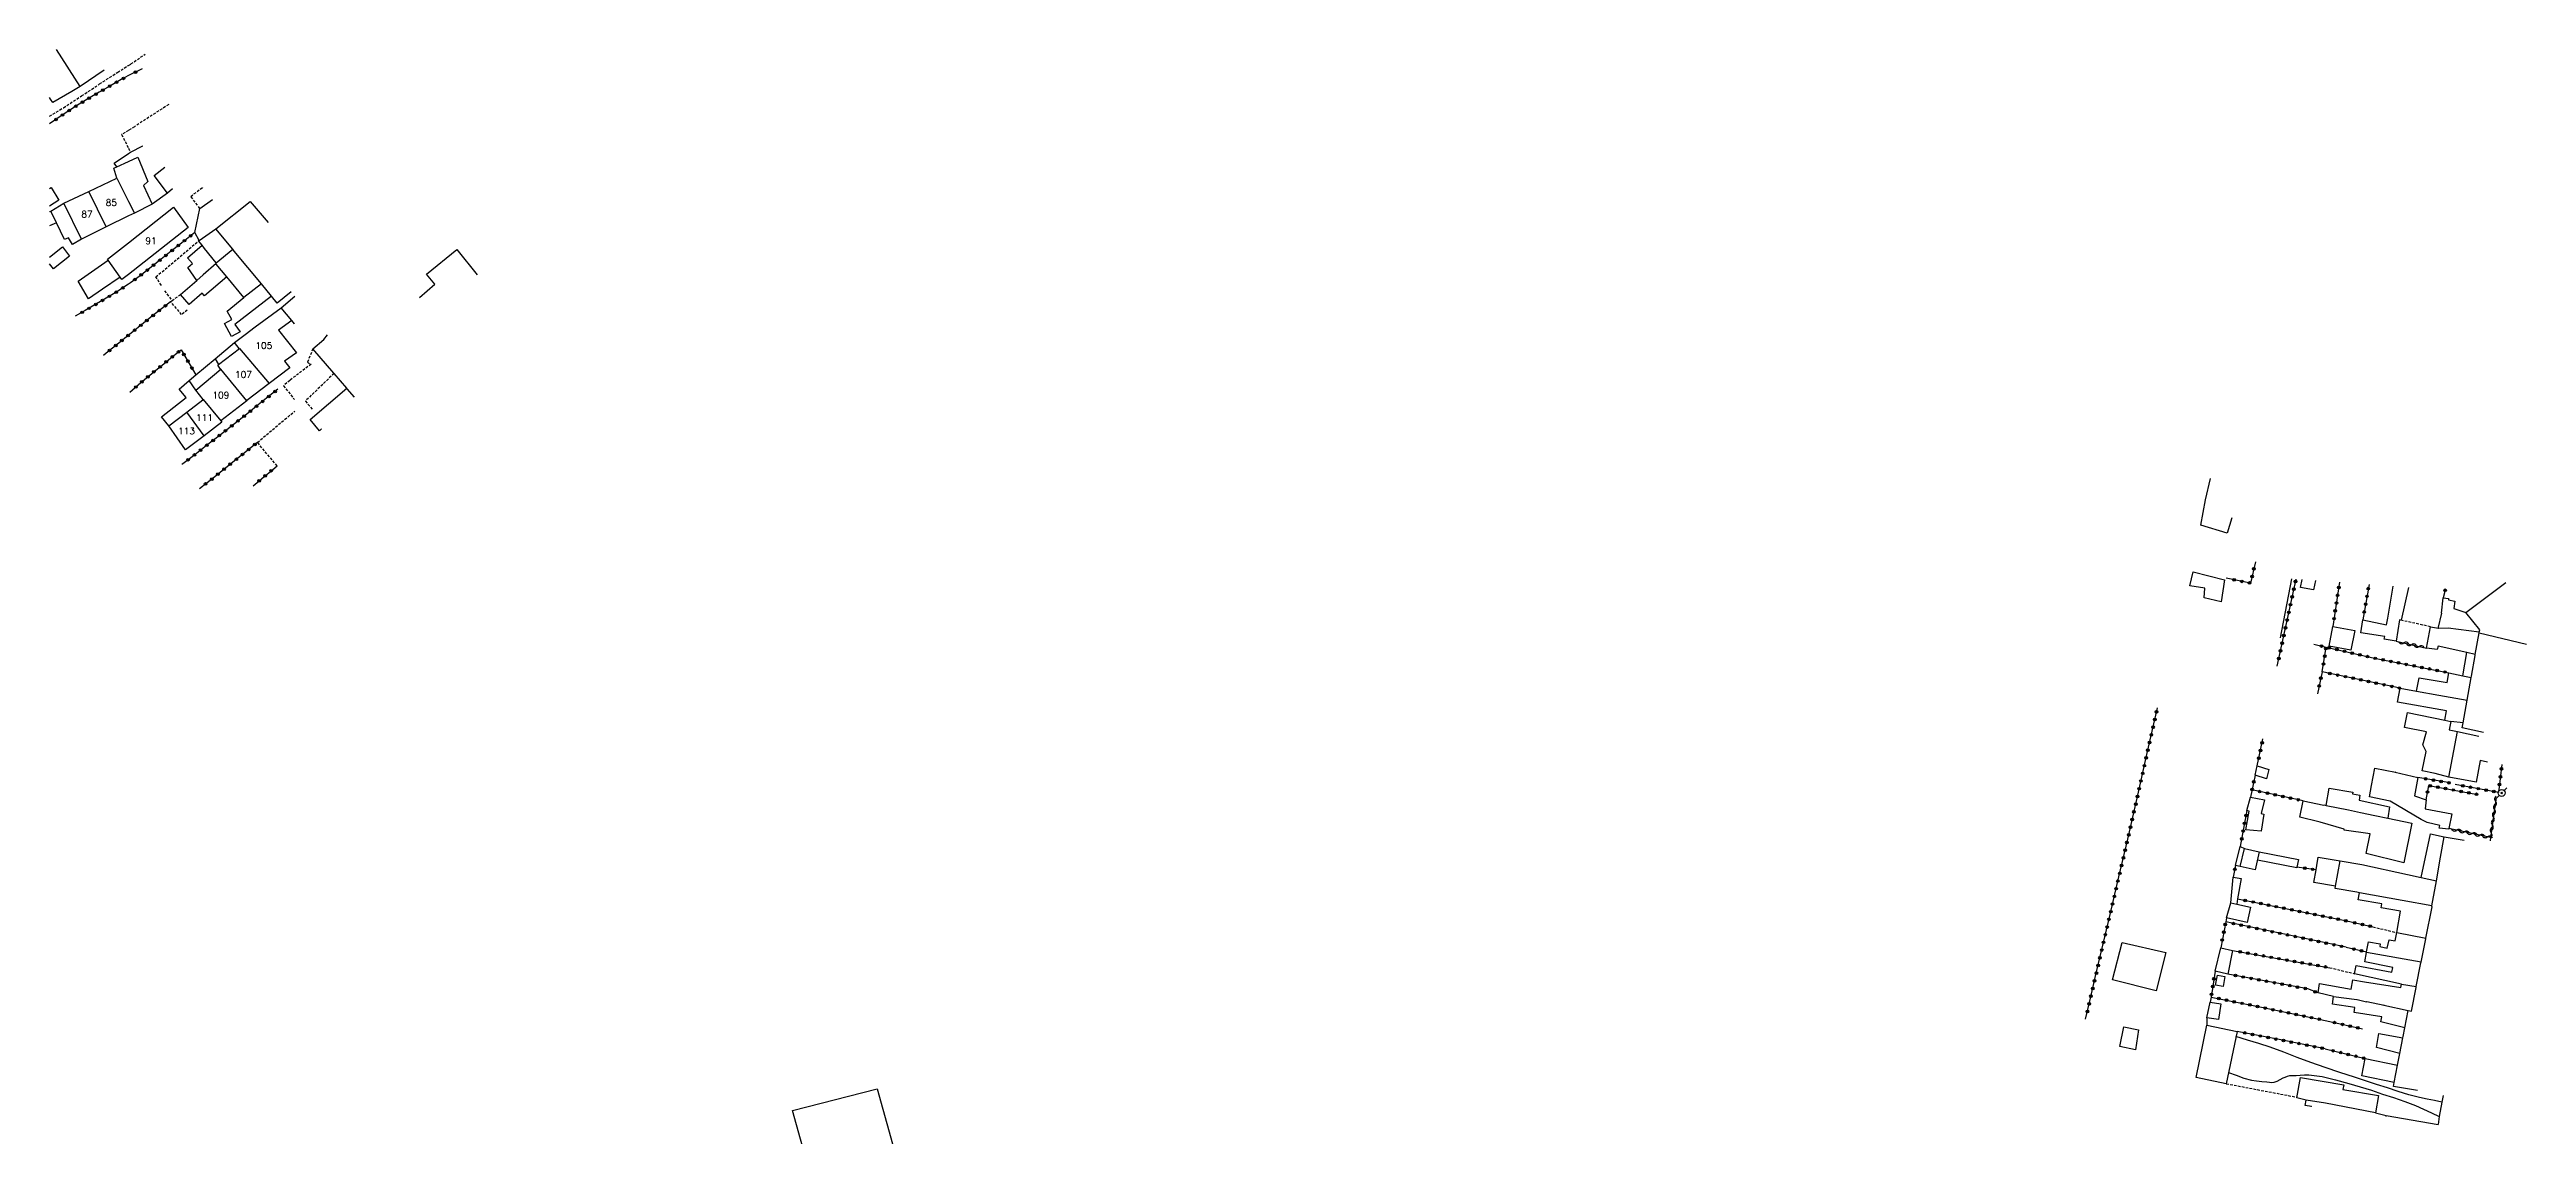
# Model space of a CAD drawing. Header units: millimetres. Extents: x 139000 to 140000, y 129196 to 129988.
# Drawn here: x 139000 to 139470.8, y 129781.1 to 129987.9 of the extents above; entities that cross this region are included whole.
import ezdxf
from ezdxf.enums import TextEntityAlignment as Align

# ---------------------------------------------------------------- set-up
doc = ezdxf.new("R2010")
doc.units = ezdxf.units.MM
doc.linetypes.add('DASHED', pattern=[0.75, 0.5, -0.25])
doc.layers.get('0').update_dxf_attribs({"linetype": 'CONTINUOUS'})
for name, color, linetype in [('W0014', 7, 'CONTINUOUS'), ('W0017', 7, 'CONTINUOUS'), ('W0070', 7, 'DASHED'), ('W0101', 7, 'CONTINUOUS'), ('W0104', 1, 'CONTINUOUS'), ('W0112', 1, 'DASHED'), ('W0303', 7, 'CONTINUOUS'), ('W0310', 3, 'CONTINUOUS'), ('W0323', 7, 'CONTINUOUS'), ('W0333', 7, 'CONTINUOUS'), ('W0473', 7, 'CONTINUOUS'), ('W0991', 7, 'CONTINUOUS'), ('W1102', 7, 'CONTINUOUS')]:
    doc.layers.add(name, color=color, linetype=linetype)
doc.styles.get("Standard").update_dxf_attribs({"font": 'romans.shx', "width": 0.85})

# ---------------------------------------------------------------- blocks, each defined once
blk = doc.blocks.new('t323o')
at = {"color": 0, "linetype": 'Continuous'}
for radius in [0.25, 0.15]:
    blk.add_circle((0, 0), radius, dxfattribs=at)
blk = doc.blocks.new('T473')
for p, q in [((-0.166667, 0.166667), (0.166667, -0.166667)), ((-0.166667, -0.166667), (0.166667, 0.166667)), ((0.500001, 0.500001), (1.000002, 1.000002)), ((-1.000002, -1.000002), (-0.500001, -0.500001))]:
    blk.add_line(p, q)
blk.add_ellipse((0, 0), major_axis=(0.471405, 0.471405), ratio=1, start_param=5.4977871438, end_param=11.780972451)
blk = doc.blocks.new('t310o')
at = {"color": 0, "linetype": 'Continuous'}
for centre, start, end in [((-0.5, 0.38), 216.8699, 323.1304), ((0.5, -0.37), 36.8699, 143.1303)]:
    blk.add_arc(centre, 0.625, start, end, dxfattribs=at)

msp = doc.modelspace()

# ---------------------------------------------------------------- linework, layer by layer
at = {"layer": 'W0014'}
for points in [[(139463.95, 129837.99), (139463.89, 129837.37)], [(139454.95, 129788.92), (139454.72, 129787.69), (139454.2, 129784.92), (139453.98, 129783.44)]]:
    msp.add_lwpolyline(points, dxfattribs=at)
at = {"layer": 'W0017'}
for points in [[(139454.72, 129787.69), (139453.31, 129787.96), (139451.9, 129788.22), (139450.49, 129788.52), (139448.45, 129789.08), (139446.43, 129789.72), (139444.41, 129790.38), (139442.3, 129791.05), (139440.19, 129791.75), (139438.08, 129792.44), (139435.31, 129793.33), (139432.55, 129794.23), (139429.8, 129795.18), (139427.22, 129796.16), (139424.67, 129797.19), (139422.08, 129798.15), (139419.93, 129798.84), (139417.76, 129799.48), (139415.58, 129800.12)], [(139414.18, 129793.29), (139415.62, 129792.77), (139417.06, 129792.25), (139418.53, 129791.85), (139419.5, 129791.69), (139420.48, 129791.59), (139421.46, 129791.51), (139421.92, 129791.47), (139422.38, 129791.43), (139422.83, 129791.46), (139423.41, 129791.66), (139423.97, 129791.97), (139424.54, 129792.26), (139424.95, 129792.44), (139425.37, 129792.61), (139425.8, 129792.73), (139426.19, 129792.76), (139426.59, 129792.76), (139426.99, 129792.76), (139427.8, 129792.8), (139428.6, 129792.84), (139429.41, 129792.84), (139431.96, 129792.54), (139434.49, 129791.91), (139437, 129791.2), (139439.16, 129790.59), (139441.31, 129789.92), (139443.44, 129789.21), (139445.55, 129788.52), (139447.66, 129787.79), (139449.73, 129787), (139451.23, 129786.33), (139452.72, 129785.63), (139454.2, 129784.92)]]:
    msp.add_lwpolyline(points, dxfattribs=at)
at = {"layer": 'W0070'}
for points in [[(139015, 129984.83), (139015.45, 129985.11), (139018.15, 129986.94)], [(139000, 129975.17), (139002.65, 129976.79), (139006.1, 129979.03), (139009.52, 129981.3), (139012.96, 129983.54), (139014.21, 129984.33), (139015, 129984.83)]]:
    msp.add_lwpolyline(points, dxfattribs=at)
at = {"layer": 'W0101'}
for points in [[(139010.41, 129983.94), (139005.81, 129980.84), (139005.81, 129980.84), (139001.31, 129987.85)], [(139012.78, 129963.37), (139012.23, 129965.26), (139012.78, 129965.52), (139015, 129966.57)], [(139015, 129966.57), (139016.76, 129967.4), (139018.68, 129962.74), (139017.84, 129962.01), (139019.52, 129958.46), (139019.48, 129958.42), (139016.12, 129956.76)], [(139007.47, 129960.86), (139012.78, 129963.37)], [(139010.77, 129954.12), (139007.47, 129960.86)], [(139015, 129951.09), (139023.58, 129957.84), (139026.33, 129953.99), (139015, 129945.09)], [(139035.12, 129949.53), (139034.85, 129949.86), (139031.59, 129953.78), (139038.15, 129958.98)], [(139038.15, 129958.98), (139041.54, 129954.96)], [(139015, 129956.21), (139010.77, 129954.12)], [(139016.12, 129956.76), (139015, 129956.21)], [(139015, 129945.09), (139013.76, 129944.11), (139013.43, 129944.58), (139011.15, 129947.78), (139011.02, 129947.96), (139015, 129951.09)], [(139040.29, 129943.31), (139035.12, 129949.53)], [(139045.91, 129941.75), (139043.25, 129939.6), (139042.16, 129940.96), (139040.29, 129943.31), (139040.29, 129943.31)], [(139039.1, 129935.14), (139044.03, 129938.75)], [(139044.03, 129938.75), (139046.61, 129940.93), (139046.61, 129940.93)], [(139036.11, 129931.02), (139036.05, 129931.02), (139035.14, 129932.11), (139037.17, 129933.66), (139039.1, 129935.14)], [(139046.06, 129936.29), (139043.51, 129934.48), (139046.92, 129930.17), (139044.64, 129928.56)], [(139046.58, 129935.67), (139046.58, 129935.67), (139046.58, 129935.67), (139046.06, 129936.29), (139046.06, 129936.29)], [(139032.55, 129927.05), (139032.52, 129927.05), (139031.96, 129927.85), (139032.11, 129927.96), (139036.11, 129931.02)], [(139054.01, 129926.33), (139050.05, 129930.93), (139052.12, 129932.72)], [(139029.21, 129921.27), (139027.83, 129923.08), (139032.55, 129927.05)], [(139041.75, 129924.32), (139037.52, 129921.1), (139037.52, 129921.04)], [(139044.64, 129928.56), (139045.67, 129927.32), (139041.75, 129924.32)], [(139056.52, 129923.42), (139056.52, 129923.42), (139054.08, 129926.25), (139054.01, 129926.33)], [(139026.1, 129918.89), (139029.15, 129921.22), (139029.21, 129921.27)], [(139037.52, 129921.04), (139032.55, 129917.24), (139032.53, 129917.26)], [(139056.58, 129923.35), (139056.52, 129923.42)], [(139057.99, 129921.71), (139056.58, 129923.35)], [(139029.38, 129914.41), (139025.84, 129911.71), (139022.68, 129916.28), (139026.1, 129918.89)], [(139032.53, 129917.26), (139032.73, 129916.97), (139029.38, 129914.41)], [(139461.9, 129877.47), (139459.28, 129880.77), (139466.85, 129886.48)], [(139461.8, 129876.9), (139461.83, 129877.05), (139461.9, 129877.47)], [(139460.34, 129868.67), (139461.04, 129872.63)], [(139461.04, 129872.63), (139461.07, 129872.79), (139461.8, 129876.9)], [(139459.53, 129864.13), (139460.29, 129868.41), (139460.34, 129868.67)], [(139462.6, 129857.97), (139458.59, 129858.84), (139458.76, 129859.81), (139459.53, 129864.13)], [(139463.38, 129852.32), (139461.99, 129852.63), (139461.22, 129848.54), (139456.05, 129849.5), (139457.67, 129858.17), (139461.76, 129857.24)], [(139454.48, 129834.28), (139455.16, 129838.14), (139458.98, 129837.48)], [(139453.67, 129829.75), (139454.48, 129834.28)], [(139452.83, 129824.98), (139453.67, 129829.75)], [(139451.64, 129818.73), (139451.66, 129818.86), (139452.84, 129824.82), (139452.81, 129824.86), (139452.83, 129824.98)], [(139450.73, 129814.16), (139450.73, 129814.16), (139450.76, 129814.3), (139451.64, 129818.73)], [(139449.8, 129809.44), (139449.84, 129809.66), (139450.73, 129814.16)], [(139448.92, 129804.98), (139448.92, 129804.98), (139449.8, 129809.44)], [(139447.35, 129800.14), (139447.68, 129801.83), (139448.33, 129805.1), (139448.92, 129804.98)], [(139446.28, 129794.7), (139446.28, 129794.7), (139446.28, 129794.72), (139446.72, 129796.94), (139447.3, 129799.89), (139447.35, 129800.14)], [(139444.1, 129784.95), (139444.13, 129785.12), (139453.98, 129783.44)]]:
    msp.add_lwpolyline(points, dxfattribs=at)
msp.add_lwpolyline([(139157.29, 129790.17), (139160.21, 129779.76), (139160.7, 129778.01), (139164.67, 129763.88), (139167.67, 129753.19), (139166.39, 129752.83), (139163.11, 129751.91), (139151.9, 129748.76), (139148.65, 129759.59), (139154.82, 129761.32), (139154.69, 129762.2), (139150.81, 129775.73), (139150.51, 129776.9), (139144.25, 129775.15), (139141.19, 129786.06), (139157.29, 129790.17)], close=True, dxfattribs=at)
at = {"layer": 'W0104'}
for points in [[(139005.81, 129980.84), (139004.21, 129979.84), (139000.62, 129977.75), (139000.21, 129978.4), (139000, 129978.75)], [(139012.78, 129965.52), (139012.29, 129966.25), (139015, 129968.08)], [(139015, 129968.08), (139015.39, 129968.34), (139017.71, 129969.56), (139017.71, 129969.56), (139017.71, 129969.56), (139017.71, 129969.56), (139017.71, 129969.56)], [(139023.35, 129961.33), (139022.44, 129960.51), (139019.91, 129963.92), (139021.93, 129965.45), (139021.93, 129965.45)], [(139000, 129961.45), (139000.31, 129961.63), (139001.79, 129959.19)], [(139001.79, 129959.19), (139000, 129958.09)], [(139000, 129957.03), (139000.26, 129957.14)], [(139006.06, 129951.79), (139004.36, 129950.77), (139003.6, 129952.06), (139002.85, 129951.7), (139001.33, 129954.9), (139000.26, 129957.14), (139002.69, 129958.6)], [(139010.77, 129954.12), (139006.06, 129951.79), (139002.69, 129958.6), (139007.47, 129960.86)], [(139022.44, 129960.51), (139019.48, 129958.42)], [(139028.44, 129951.54), (139027.62, 129953.07), (139028.59, 129957.63), (139028.59, 129957.63), (139030.96, 129959.33), (139030.96, 129959.33), (139030.96, 129959.33)], [(139001.33, 129954.9), (139000, 129954.31)], [(139042.16, 129940.96), (139035.25, 129935.54), (139036.23, 129934.16), (139034.58, 129933.26), (139033.25, 129935.72), (139034.66, 129936.48), (139033.78, 129938.11), (139036.94, 129940.72), (139036.95, 129940.7), (139033.7, 129944.63), (139031.69, 129947.06), (139031.66, 129947.18), (139031.65, 129947.26), (139029.48, 129950.02), (139029, 129950.63), (139028.34, 129951.47), (139028.44, 129951.54), (139031.59, 129953.78)], [(139000, 129948.39), (139002.47, 129950.3), (139003.81, 129948.57)], [(139003.81, 129948.57), (139000.73, 129946.17), (139000, 129947.11)], [(139013.43, 129944.58), (139010.08, 129942.25), (139007.42, 129940.41), (139005.43, 129943.81), (139011.15, 129947.78)], [(139033.7, 129944.63), (139029.45, 129941), (139029.03, 129941.49), (139026.53, 129939.35), (139024.89, 129941.26), (139028, 129943.91), (139026.29, 129946.38), (139027.17, 129947.14), (139026.22, 129948.25), (139029, 129950.63)], [(139031.65, 129947.26), (139034.85, 129949.86)], [(139070.29, 129940.7), (139073.21, 129943.2), (139071.63, 129945.16), (139077.41, 129949.82), (139081.29, 129945)], [(139031.66, 129947.18), (139029.19, 129944.98), (139028, 129943.91)], [(139040.29, 129943.31), (139036.95, 129940.7)], [(139022.68, 129916.28), (139021.26, 129917.97), (139025.97, 129921.7), (139025.95, 129921.7), (139024.62, 129923.29), (139026.54, 129924.9), (139027.83, 129925.99), (139031.48, 129929.04), (139035.14, 129932.11)], [(139031.48, 129929.04), (139032.11, 129927.96)], [(139027.83, 129923.08), (139026.54, 129924.9)], [(139051.7, 129915.67), (139051.69, 129915.69), (139051.3, 129915.36), (139049.51, 129917.48), (139056.52, 129923.42)], [(139414.78, 129898.79), (139413.89, 129895.86), (139408.91, 129897.37), (139409.76, 129902.19), (139410.75, 129906.24)], [(139430.67, 129886.87), (139430.29, 129885.08), (139427.86, 129885.54), (139428.15, 129887.06)], [(139448.35, 129885.55), (139447, 129879.31), (139446.67, 129879.38), (139446.01, 129875.33), (139443.76, 129875.7), (139443.84, 129876.21), (139439.32, 129876.94), (139439.72, 129879.41), (139444.18, 129878.45), (139444.45, 129879.69), (139445.43, 129885.77)], [(139461.07, 129872.79), (139459.43, 129873.16), (139454.03, 129874.4), (139453.81, 129873.75), (139451.79, 129873.99), (139452.53, 129878.08), (139454.05, 129877.8), (139454.04, 129877.76), (139454.71, 129880.67), (139454.64, 129880.68), (139454.97, 129883.56), (139456, 129883.44), (139455.97, 129883.2), (139457.15, 129882.93), (139456.99, 129881.52), (139459.28, 129880.77)], [(139461.83, 129877.05), (139455.89, 129877.8), (139454.04, 129877.76)], [(139458.68, 129868.76), (139459.43, 129873.16)], [(139449.88, 129865.85), (139450.42, 129868.34), (139455.74, 129867.48), (139456.04, 129869.33), (139458.68, 129868.76), (139460.29, 129868.41)], [(139455.28, 129860.31), (139455.6, 129862.11), (139446.31, 129863.76), (139446.78, 129866.4), (139449.88, 129865.85), (139454.15, 129865.09), (139459.53, 129864.13)], [(139456.05, 129849.5), (139453.45, 129850.19), (139450.99, 129850.69), (139451.74, 129854.34), (139451.11, 129855.59), (139451.76, 129858.09), (139447.59, 129858.94), (139448.17, 129861.76), (139455.28, 129860.31), (139456.42, 129860.08), (139456.1, 129858.5), (139457.67, 129858.17)], [(139458.76, 129859.81), (139456.42, 129860.08)], [(139450.8, 129841.44), (139444.88, 129844.9), (139440.94, 129845.75), (139441.35, 129847.86), (139441.98, 129851.18), (139445.92, 129850.42), (139445.86, 129850.42), (139450.15, 129849.38), (139449.48, 129845.92), (139449.48, 129845.94), (139451.7, 129845.18), (139451.53, 129843.46), (139456.59, 129842.48), (139456.06, 129839.7), (139456.04, 129839.6), (139454.17, 129839.78), (139454.33, 129840.26), (139454.34, 129840.27), (139451.91, 129840.86)], [(139432.72, 129844.11), (139433.29, 129847.39), (139437.77, 129846.61), (139437.72, 129846.33), (139439.14, 129846.02), (139438.99, 129845.12), (139444.79, 129843.85), (139444.42, 129841.7)], [(139451.91, 129840.86), (139450.8, 129841.44)], [(139416.38, 129832.48), (139415.51, 129832.69), (139416.39, 129836.27), (139417.18, 129835.93)], [(139420, 129835.27), (139427.46, 129833.8), (139427.17, 129832.36), (139427.15, 129832.23), (139419.64, 129833.7)], [(139450.8, 129830.37), (139452.55, 129838.69), (139455.16, 129838.14)], [(139414.58, 129825.56), (139415.05, 129830.48)], [(139415.05, 129830.48), (139416.55, 129830.23), (139415.88, 129826.32), (139415.71, 129825.3)], [(139434.52, 129828.71), (139430.37, 129829.43), (139430.79, 129831.85), (139430.93, 129832.65), (139431.21, 129834.27), (139435.39, 129833.54)], [(139452.83, 129824.98), (139447.18, 129825.99), (139447.19, 129826.04), (139439.06, 129827.5), (139438.52, 129827.6), (139438.52, 129827.57), (139434.45, 129828.3), (139434.52, 129828.71), (139435.39, 129833.54), (139439.51, 129832.89), (139439.51, 129832.89), (139448.18, 129830.96), (139448.18, 129830.95), (139450.8, 129830.37), (139453.67, 129829.75)], [(139438.82, 129826.14), (139439.06, 129827.5)], [(139446.18, 129819.92), (139446.87, 129823.97), (139443.18, 129824.59), (139443.31, 129825.38), (139438.82, 129826.14)], [(139447.06, 129810.09), (139438.1, 129812.1), (139438.45, 129813.67), (139445.21, 129812.37), (139445.39, 129813.28), (139440.04, 129814.32), (139440.39, 129816.15), (139440.41, 129816.23), (139440.78, 129818.18), (139442.98, 129817.76), (139442.89, 129817.26), (139444.33, 129816.94), (139444.7, 129818.56), (139445.83, 129818.34), (139446.18, 129819.92), (139451.66, 129818.86)], [(139450.76, 129814.3), (139440.39, 129816.15)], [(139447.68, 129801.83), (139443.12, 129802.93), (139443.28, 129803.92), (139438.02, 129804.74), (139438.16, 129805.67), (139433.91, 129806.33), (139434.13, 129807.73), (139431.19, 129808.43), (139431.47, 129810.24), (139437.46, 129809.17), (139437.77, 129810.93), (139440.02, 129810.52), (139446.91, 129809.47), (139447.06, 129810.09), (139449.84, 129809.66)], [(139434.13, 129807.73), (139438.52, 129807.2), (139438.6, 129807.18), (139440.41, 129806.73), (139440.42, 129806.83), (139443.72, 129806.13), (139443.71, 129806.09), (139448.33, 129805.1)], [(139446.72, 129796.94), (139442.28, 129798.05), (139442.76, 129800.71), (139447.3, 129799.89)], [(139429.91, 129786.78), (139429.92, 129786.85), (139428.72, 129787.05), (139428.89, 129788.07), (139427.17, 129788.49), (139427.84, 129792.37), (139436.05, 129790.96), (139435.9, 129790.06), (139442.64, 129788.9), (139442.08, 129785.62), (139444.13, 129785.12)], [(139445.67, 129791.38), (139439.47, 129792.64), (139440.15, 129795.96), (139446.28, 129794.72)], [(139450.08, 129789.88), (139450.08, 129789.88), (139445.53, 129790.65), (139445.67, 129791.38), (139446.28, 129794.7)], [(139442.08, 129785.62), (139432.61, 129787.5), (139432.62, 129787.5), (139428.89, 129788.07)]]:
    msp.add_lwpolyline(points, dxfattribs=at)
for points in [[(139407.46, 129888.49), (139413.37, 129887.02), (139412.75, 129882.8), (139409.55, 129883.6), (139409.67, 129885.42), (139406.8, 129885.84)], [(139433.99, 129878.13), (139438.18, 129877.38), (139437.39, 129873.65), (139433.31, 129874.38)], [(139419.61, 129851.6), (139421.8, 129850.92), (139421.4, 129849.15), (139419.22, 129849.83)], [(139417.48, 129839.48), (139418.08, 129842.99), (139417.66, 129843.1), (139418.31, 129845.65), (139421.03, 129845.18), (139420.35, 129842.54), (139420.89, 129842.41), (139420.34, 129839.23)], [(139441.96, 129842.21), (139444.42, 129841.7), (139449.03, 129840.73), (139447.47, 129833.19), (139440.32, 129834.96), (139441.09, 129838.68), (139436.15, 129839.42), (139436.14, 129839.39), (139436.17, 129839.6), (139431.61, 129840.92), (139431.3, 129840.96), (139427.69, 129841.86), (139428.34, 129844.99), (139432.3, 129844.17), (139432.3, 129844.19), (139432.72, 129844.11), (139436.95, 129843.23), (139436.95, 129843.26), (139439.26, 129842.78)], [(139416.38, 129832.48), (139417.18, 129835.93), (139420, 129835.27), (139419.2, 129831.82)], [(139414.58, 129825.56), (139415.71, 129825.3), (139418.33, 129824.72), (139417.69, 129821.83), (139413.8, 129822.7)], [(139393.92, 129818.03), (139402.23, 129816.1), (139400.41, 129808.85), (139392.14, 129810.92)], [(139411.62, 129812.58), (139412.67, 129817.03), (139414.89, 129816.51), (139414.02, 129812.02)], [(139413.49, 129811.59), (139413.15, 129809.66), (139411.71, 129809.91), (139412.04, 129811.84)], [(139410.69, 129806.68), (139412.7, 129806.39), (139412.25, 129803.38), (139410.06, 129803.7), (139410.69, 129806.68)], [(139394.27, 129802.02), (139397.07, 129801.45), (139396.46, 129797.61), (139393.5, 129798.27)], [(139407.98, 129792.37), (139410.03, 129802.3), (139415.79, 129801.12), (139413.74, 129791.18)]]:
    msp.add_lwpolyline(points, close=True, dxfattribs=at)
at = {"layer": 'W0112'}
for points in [[(139022.67, 129977.4), (139016.12, 129973.18), (139015, 129972.48)], [(139015, 129972.48), (139013.69, 129971.67), (139015, 129969.1)], [(139015, 129969.1), (139015.39, 129968.34)], [(139028.59, 129957.63), (139026.85, 129959.93), (139029.19, 129961.7), (139029.19, 129961.7)], [(139021.26, 129943), (139020.23, 129944.62), (139028.34, 129951.47)], [(139021.85, 129941.96), (139023.3, 129940.1)], [(139026.17, 129938.29), (139025.11, 129937.45), (139023, 129939.89), (139023.3, 129940.1), (139024.89, 129941.26)], [(139050.05, 129930.93), (139049, 129928.39), (139049.72, 129928), (139045.65, 129924.94), (139045.65, 129924.93), (139044.47, 129923.92), (139046.53, 129921.32)], [(139054.08, 129926.25), (139048.62, 129920.99)], [(139048.62, 129920.99), (139050.03, 129919.38)], [(139043.26, 129908.68), (139039.52, 129913.14), (139046.61, 129919.09)], [(139452.53, 129878.08), (139447, 129879.31)], [(139441.61, 129820.99), (139446.18, 129819.92)], [(139433.4, 129813.24), (139438.1, 129812.1)], [(139413.74, 129791.18), (139427.21, 129788.6)]]:
    msp.add_lwpolyline(points, dxfattribs=at)
at = {"layer": 'W0303'}
msp.add_lwpolyline([(139424.01, 129875.99), (139426.22, 129887.2)], dxfattribs=at)
at = {"layer": 'W0310'}
for points in [[(139446.01, 129875.33), (139451.79, 129873.99)], [(139465.02, 129845.63), (139463.95, 129837.99), (139456.06, 129839.7)]]:
    msp.add_lwpolyline(points, dxfattribs=at)
at = {"layer": 'W0323'}
for points in [[(139015, 129982.9), (139013.62, 129982.12), (139011.61, 129980.97), (139009.43, 129979.72), (139007.26, 129978.45), (139005.11, 129977.15), (139002.19, 129975.21), (139000, 129973.7)], [(139017.63, 129984.15), (139015, 129982.9), (139015, 129982.9)], [(139027.62, 129953.07), (139025.38, 129951.28), (139023.13, 129949.49), (139020.88, 129947.71), (139019.06, 129946.27), (139017.24, 129944.84), (139015.38, 129943.46), (139015, 129943.22)], [(139015, 129943.22), (139012.57, 129941.62), (139009.68, 129939.9), (139006.77, 129938.21), (139004.9, 129937.12)], [(139023, 129939.89), (139021.3, 129938.54), (139019.59, 129937.19), (139017.88, 129935.84), (139015.51, 129933.93), (139015, 129933.52)], [(139015, 129933.52), (139013.14, 129932.01), (139010.76, 129930.09), (139010.25, 129929.68)], [(139015.26, 129922.7), (139017.36, 129924.5), (139020.15, 129926.84), (139021.77, 129928.14), (139023.39, 129929.44), (139025.02, 129930.74)], [(139025.02, 129930.74), (139027.83, 129925.99)], [(139043.42, 129923.27), (139041.55, 129921.77), (139039.67, 129920.27), (139037.8, 129918.77), (139035.15, 129916.68), (139032.5, 129914.6), (139029.84, 129912.53), (139027.6, 129910.8), (139025.36, 129909.09), (139025.16, 129908.92)], [(139039.52, 129913.14), (139035.45, 129909.87), (139031.39, 129906.61), (139028.48, 129904.3)], [(139038.68, 129904.87), (139039.47, 129905.51), (139040.73, 129906.57), (139041.99, 129907.62), (139043.26, 129908.68)], [(139419.29, 129890.45), (139418.34, 129886.36), (139413.74, 129887.3)], [(139423.42, 129870.55), (139427, 129887.14)], [(139435.28, 129886.53), (139433.99, 129878.13)], [(139440.87, 129886.11), (139439.72, 129879.41)], [(139455.36, 129885.03), (139454.97, 129883.56)], [(139430.36, 129874.74), (139432.72, 129874.2), (139441.91, 129872.1), (139456.04, 129869.33)], [(139431.96, 129869.51), (139432.72, 129874.2)], [(139431.96, 129869.51), (139431.08, 129865.35)], [(139446.78, 129866.4), (139431.96, 129869.51)], [(139386.99, 129803.45), (139387.98, 129807.69), (139388.97, 129811.93), (139389.96, 129816.17), (139391.65, 129823.35), (139393.34, 129830.53), (139395.01, 129837.71), (139396.91, 129846.03), (139398.78, 129854.35), (139400.65, 129862.68)], [(139419.61, 129851.6), (139420.71, 129856.77)], [(139419.22, 129849.83), (139418.31, 129845.65)], [(139456.3, 129848.37), (139450.15, 129849.38)], [(139466.13, 129851.85), (139465.45, 129846.57)], [(139428.34, 129844.99), (139418.61, 129847.03)], [(139451.7, 129845.18), (139452.22, 129847.89), (139461.14, 129846.25)], [(139465.45, 129846.57), (139457.22, 129848.1)], [(139417.66, 129843.1), (139416.39, 129836.27)], [(139415.51, 129832.69), (139415.05, 129830.48)], [(139430.79, 129831.85), (139427.17, 129832.36)], [(139415.88, 129826.32), (139436.68, 129822.12)], [(139413.8, 129822.7), (139413.65, 129821.93), (139412.67, 129817.03)], [(139436.52, 129817.12), (139413.65, 129821.93)], [(139436.68, 129822.12), (139441.61, 129820.99)], [(139414.89, 129816.51), (139433.4, 129813.24)], [(139436.52, 129817.12), (139440.41, 129816.23)], [(139411.62, 129812.58), (139410.85, 129807.66), (139410.69, 129806.68)], [(139429.23, 129809.2), (139414.02, 129812.02)], [(139410.85, 129807.66), (139420.42, 129805.71), (139432.87, 129803.12)], [(139431.19, 129808.43), (139429.23, 129809.2)], [(139410.06, 129803.7), (139410.03, 129802.3)], [(139432.87, 129803.12), (139439.6, 129801.6)], [(139432.56, 129797.8), (139424.1, 129799.49), (139415.79, 129801.12)], [(139432.56, 129797.8), (139440.15, 129795.96)]]:
    msp.add_lwpolyline(points, dxfattribs=at)
at = {"layer": 'W0333'}
msp.add_lwpolyline([(139000.62, 129977.75), (139000.21, 129978.4)], dxfattribs=at)
at = {"layer": 'W1102'}
for points in [[(139012.78, 129963.37), (139015, 129958.97)], [(139015, 129958.97), (139016.12, 129956.76)], [(139046.06, 129936.29), (139044.03, 129938.75), (139044.03, 129938.75)], [(139052.12, 129932.72), (139052.12, 129932.72), (139052.81, 129933.61)], [(139036.11, 129931.02), (139041.75, 129924.32)], [(139037.52, 129921.04), (139032.55, 129927.05)], [(139029.21, 129921.27), (139032.53, 129917.26)], [(139029.38, 129914.41), (139026.1, 129918.89)], [(139461.8, 129876.9), (139470.79, 129874.77)]]:
    msp.add_lwpolyline(points, dxfattribs=at)

# ---------------------------------------------------------------- block references
at = {"layer": 'W0310'}
for p, rotation in [((139447.47, 129874.99), 346.8794554395262), ((139448.93, 129874.65), 346.8794554395262), ((139450.39, 129874.31), 346.8794554395262), ((139464.7, 129843.36), 262.0158323776663), ((139464.91, 129844.85), 262.0158323776663), ((139457.52, 129839.38), 167.7566224974077), ((139458.99, 129839.07), 167.7566224974077), ((139464.08, 129838.9), 262.0158323776663), ((139464.29, 129840.39), 262.0158323776663), ((139464.5, 129841.87), 262.0158323776663), ((139460.45, 129838.75), 167.7566224974077), ((139461.92, 129838.43), 167.7566224974077), ((139463.39, 129838.11), 167.7566224974077)]:
    msp.add_blockref('t310o', p, dxfattribs=dict(at, rotation=rotation))
at = {"layer": 'W0323'}
for p, rotation in [((139011.43, 129980.87), 209.9740405599392), ((139012.73, 129981.62), 209.7111020330942), ((139014.04, 129982.36), 209.3951657245352), ((139016.35, 129983.54), 205.410581187414), ((139003.72, 129976.23), 213.5271930387034), ((139004.97, 129977.06), 213.5271930387034), ((139006.25, 129977.84), 211.1320543280523), ((139007.54, 129978.61), 210.2909160935708), ((139008.83, 129979.37), 210.2909160935708), ((139010.13, 129980.12), 209.9740405599392), ((139001.23, 129974.55), 214.6848429715965), ((139002.47, 129975.4), 213.5271930387034), ((139026.83, 129952.44), 218.5226627048111), ((139020.95, 129947.77), 218.2514058163051), ((139022.13, 129948.7), 218.2514058163051), ((139023.31, 129949.63), 218.5382738232778), ((139024.48, 129950.57), 218.5382738232778), ((139025.66, 129951.5), 218.5226627048111), ((139016.22, 129944.09), 216.4839400323592), ((139017.42, 129944.99), 218.1697168868791), ((139018.6, 129945.91), 218.1697168868791), ((139019.78, 129946.84), 218.3820127120688), ((139007.5, 129938.63), 210.2539853251343), ((139008.79, 129939.38), 210.2539853251343), ((139010.09, 129940.14), 210.8118561775254), ((139011.37, 129940.91), 210.8118561775254), ((139012.66, 129941.68), 213.2419410361888), ((139013.91, 129942.51), 213.2419410361888), ((139020.86, 129938.2), 218.3021254135924), ((139022.04, 129939.13), 218.2814609173911), ((139006.2, 129937.87), 210.0105182880832), ((139014.92, 129933.45), 219.0139646555155), ((139016.17, 129934.46), 218.771289916949), ((139017.34, 129935.4), 218.771289916949), ((139018.51, 129936.33), 218.450070118736), ((139019.68, 129937.27), 218.3021254135924), ((139011.42, 129930.62), 218.8915717917204), ((139012.58, 129931.56), 218.8915717917204), ((139013.75, 129932.51), 219.0139646555155), ((139023.34, 129929.4), 38.61678372269154), ((139024.52, 129930.34), 38.61678372237831), ((139025.54, 129929.86), 300.645380752823), ((139026.31, 129928.57), 300.645380752823), ((139017.54, 129924.65), 40.00323933507214), ((139018.69, 129925.61), 40.00323933507214), ((139019.84, 129926.58), 40.00323933507214), ((139021, 129927.52), 38.93084048027973), ((139022.17, 129928.46), 38.61678372269154), ((139027.07, 129927.28), 300.645380752823), ((139016.4, 129923.67), 40.55737301371239), ((139039.34, 129920), 218.5218811400095), ((139040.51, 129920.94), 218.6411706320381), ((139041.69, 129921.88), 218.6747193217819), ((139042.86, 129922.81), 218.6747193217819), ((139032.27, 129914.43), 217.953962932267), ((139033.46, 129915.36), 218.0866042020826), ((139034.64, 129916.28), 218.0866042020826), ((139035.81, 129917.21), 218.2936721139609), ((139036.99, 129918.14), 218.2936721139609), ((139038.17, 129919.07), 218.5218811400095), ((139026.34, 129909.84), 217.5314729505954), ((139027.53, 129910.75), 217.5314729505954), ((139028.72, 129911.67), 217.6774557348607), ((139029.91, 129912.59), 217.953962932267), ((139031.09, 129913.51), 217.953962932267), ((139035.51, 129909.92), 218.7782445378642), ((139036.68, 129910.86), 218.7782445378642), ((139037.85, 129911.8), 218.7782445378642), ((139039.02, 129912.74), 218.7782445378642), ((139029.65, 129905.23), 218.4263695811625), ((139030.83, 129906.16), 218.4263695811625), ((139032, 129907.1), 218.7782445380645), ((139033.17, 129908.04), 218.7782445380645), ((139034.34, 129908.98), 218.7782445380645), ((139039.84, 129905.82), 39.7698839093841), ((139040.99, 129906.78), 39.93949164194295), ((139042.14, 129907.75), 39.91711946669582), ((139415.21, 129887), 168.4985716499751), ((139416.68, 129886.7), 168.4985716499751), ((139418.15, 129886.4), 168.4985716499751), ((139418.63, 129887.63), 256.9004711513097), ((139418.97, 129889.09), 256.9004711513097), ((139426.9, 129886.68), 77.82111690256271), ((139425.95, 129882.28), 77.82111690256271), ((139426.27, 129883.75), 77.82111690256271), ((139426.59, 129885.21), 77.82111690256271), ((139434.67, 129882.58), 261.2093779048421), ((139434.9, 129884.06), 261.2093779048421), ((139435.13, 129885.54), 261.2093779048421), ((139440.23, 129882.37), 260.264853881121), ((139440.48, 129883.85), 260.264853881121), ((139440.73, 129885.33), 260.264853881121), ((139455.35, 129885.01), 255.4998332328212), ((139425, 129877.88), 77.82111690256271), ((139425.32, 129879.35), 77.82111690256271), ((139425.64, 129880.81), 77.82111690256271), ((139434.22, 129879.61), 261.2093779048421), ((139434.44, 129881.09), 261.2093779048421), ((139439.97, 129880.89), 260.264853881121), ((139424.05, 129873.48), 77.82111690256271), ((139424.37, 129874.95), 77.82111690256271), ((139424.69, 129876.41), 77.82111690256271), ((139431.82, 129874.41), 347.1276319725673), ((139432.44, 129872.47), 80.82690788583676), ((139432.68, 129873.95), 80.82690788583676), ((139433.28, 129874.07), 347.1256757355645), ((139434.74, 129873.74), 347.1256757355645), ((139436.21, 129873.4), 347.1256757355645), ((139437.67, 129873.07), 347.1256757355645), ((139439.13, 129872.74), 347.1256757355645), ((139440.59, 129872.4), 347.1256757355645), ((139423.74, 129872.02), 77.82111690256271), ((139431.7, 129868.29), 258.0258674218353), ((139432.2, 129870.99), 80.82690788583676), ((139433.43, 129869.2), 168.1631802794023), ((139434.9, 129868.89), 168.1631802794023), ((139436.37, 129868.58), 168.1631802794023), ((139437.84, 129868.28), 168.1631802794023), ((139439.3, 129867.97), 168.1631802794023), ((139440.77, 129867.66), 168.1631802794023), ((139442.06, 129872.07), 348.9062004350627), ((139443.53, 129871.78), 348.9062004350627), ((139445, 129871.49), 348.9062004350627), ((139446.47, 129871.21), 348.9062004350627), ((139447.95, 129870.92), 348.9062004350627), ((139449.42, 129870.63), 348.9062004350627), ((139450.89, 129870.34), 348.9062004350627), ((139452.36, 129870.05), 348.9062004350627), ((139453.83, 129869.76), 348.9062004350627), ((139455.31, 129869.47), 348.9062004350627), ((139431.39, 129866.82), 258.0258674218353), ((139442.24, 129867.35), 168.1631802794023), ((139443.71, 129867.05), 168.1631802794023), ((139445.18, 129866.74), 168.1631802794023), ((139446.64, 129866.43), 168.1631802794023), ((139399.82, 129858.98), 77.32551302254791), ((139400.15, 129860.45), 77.32551302254791), ((139400.48, 129861.91), 77.32551302254791), ((139398.83, 129854.59), 77.32551302254791), ((139399.16, 129856.06), 77.32551302254791), ((139399.49, 129857.52), 77.32551302254791), ((139420.23, 129854.53), 78.04766014738847), ((139420.54, 129856), 78.04766014738847), ((139397.52, 129848.74), 77.33206502573611), ((139397.85, 129850.2), 77.33206502573611), ((139398.17, 129851.67), 77.33206502573611), ((139398.5, 129853.13), 77.33206502573611), ((139418.95, 129848.58), 257.7995312722668), ((139419.92, 129853.07), 78.04766014738847), ((139451.63, 129849.14), 170.607141831144), ((139453.11, 129848.89), 170.607141831144), ((139454.59, 129848.65), 170.607141831144), ((139465.83, 129849.55), 262.6720124548169), ((139466.02, 129851.04), 262.6720124548169), ((139396.53, 129844.35), 77.16090964819722), ((139396.86, 129845.81), 77.16090964819722), ((139397.19, 129847.28), 77.33206502573611), ((139418.63, 129847.11), 257.7995312722668), ((139420.08, 129846.72), 168.137174140282), ((139421.55, 129846.41), 168.137174140282), ((139423.02, 129846.11), 168.137174140282), ((139424.48, 129845.8), 168.137174140282), ((139425.95, 129845.49), 168.137174140282), ((139427.42, 129845.18), 168.137174140282), ((139451.99, 129846.65), 79.14274737538648), ((139452.46, 129847.84), 350.0129607043019), ((139453.94, 129847.57), 350.0129607043019), ((139455.41, 129847.3), 350.0129607043019), ((139456.07, 129848.4), 170.607141831144), ((139456.89, 129847.03), 350.0129607043019), ((139458.36, 129846.76), 350.0129607043019), ((139458.69, 129847.82), 169.5182434731408), ((139459.84, 129846.49), 350.0129607043019), ((139460.17, 129847.55), 169.5182434731408), ((139461.31, 129846.21), 350.0129607043019), ((139461.64, 129847.28), 169.5182434731408), ((139463.12, 129847), 169.5182434731408), ((139464.59, 129846.73), 169.5182434731408), ((139465.64, 129848.06), 262.6720124548169), ((139395.53, 129839.96), 77.16090964819722), ((139395.86, 129841.43), 77.16090964819722), ((139396.19, 129842.89), 77.16090964819722), ((139416.94, 129839.22), 259.4887097156665), ((139417.21, 129840.69), 259.4887097156665), ((139417.49, 129842.17), 259.4887097156665), ((139394.52, 129835.58), 76.89825359362439), ((139394.86, 129837.04), 76.89825359362439), ((139395.19, 129838.5), 77.16090964819722), ((139416.67, 129837.74), 259.4887097156665), ((139393.15, 129829.73), 76.7550323452854), ((139393.5, 129831.19), 76.89825359362439), ((139393.84, 129832.66), 76.89825359362439), ((139394.18, 129834.12), 76.89825359362439), ((139415.36, 129831.95), 258.2753586529308), ((139428.66, 129832.15), 171.9831258767172), ((139430.15, 129831.94), 171.9831258767172), ((139392.12, 129825.35), 76.7550323452854), ((139392.47, 129826.81), 76.7550323452854), ((139392.81, 129828.27), 76.7550323452854), ((139417.35, 129826.02), 348.5682519459396), ((139418.82, 129825.73), 348.5682519459396), ((139420.29, 129825.43), 348.5682519459396), ((139421.76, 129825.13), 348.5682519459396), ((139391.09, 129820.97), 76.77193288531123), ((139391.44, 129822.43), 76.77193288531123), ((139391.78, 129823.89), 76.7550323452854), ((139413.55, 129821.45), 258.6990642732171), ((139415.11, 129821.62), 168.1084386261924), ((139416.58, 129821.31), 168.1084386261924), ((139418.05, 129821.01), 168.1084386261924), ((139419.52, 129820.7), 168.1084386261924), ((139420.99, 129820.39), 168.1084386261924), ((139423.23, 129824.84), 348.5682519459396), ((139424.7, 129824.54), 348.5682519459396), ((139426.17, 129824.24), 348.5682519459396), ((139427.64, 129823.94), 348.5682519459396), ((139429.12, 129823.65), 348.5682519459396), ((139430.59, 129823.35), 348.5682519459396), ((139432.06, 129823.05), 348.5682519459396), ((139433.53, 129822.75), 348.5682519459396), ((139435, 129822.46), 348.5682519459396), ((139436.47, 129822.16), 348.5682519459396), ((139438.14, 129821.78), 347.1505515612811), ((139439.6, 129821.45), 347.1505515612811), ((139441.07, 129821.12), 347.1505515612811), ((139390.06, 129816.59), 76.77193288531123), ((139390.41, 129818.05), 76.77193288531123), ((139390.75, 129819.51), 76.77193288531123), ((139412.96, 129818.5), 258.6990642732171), ((139413.26, 129819.98), 258.6990642732171), ((139416.37, 129816.25), 349.9844273076633), ((139417.84, 129815.99), 349.9844273076633), ((139419.32, 129815.73), 349.9844273076633), ((139422.45, 129820.08), 168.1084386261924), ((139423.92, 129819.77), 168.1084386261924), ((139425.39, 129819.46), 168.1084386261924), ((139426.86, 129819.15), 168.1084386261924), ((139428.33, 129818.84), 168.1084386261924), ((139429.79, 129818.53), 168.1084386261924), ((139431.26, 129818.22), 168.1084386261924), ((139432.73, 129817.91), 168.1084386261924), ((139434.2, 129817.61), 168.1084386261924), ((139435.66, 129817.3), 168.1084386261924), ((139437.98, 129816.78), 347.0937593072371), ((139439.45, 129816.45), 347.0937593072371), ((139389.04, 129812.21), 76.84462050737446), ((139389.38, 129813.67), 76.84462050737446), ((139389.72, 129815.13), 76.84462050737446), ((139411.39, 129811.13), 261.0476821401871), ((139415.49, 129811.75), 169.4768224764722), ((139416.97, 129811.47), 169.4768224764722), ((139418.44, 129811.2), 169.4768224764722), ((139419.92, 129810.92), 169.4768224764722), ((139420.8, 129815.47), 349.9844273076633), ((139422.27, 129815.21), 349.9844273076633), ((139423.75, 129814.95), 349.9844273076633), ((139425.23, 129814.69), 349.9844273076633), ((139426.71, 129814.43), 349.9844273076633), ((139428.18, 129814.17), 349.9844273076633), ((139429.66, 129813.9), 349.9844273076633), ((139431.14, 129813.64), 349.9844273076633), ((139432.61, 129813.38), 349.9844273076633), ((139387.67, 129806.37), 76.85743437299628), ((139388.01, 129807.83), 76.84162505576387), ((139388.35, 129809.29), 76.84162505576387), ((139388.7, 129810.75), 76.84162505576387), ((139410.93, 129808.17), 261.0476821401871), ((139411.16, 129809.65), 261.0476821401871), ((139412.32, 129807.36), 348.4991513069913), ((139413.79, 129807.06), 348.4991513069913), ((139415.26, 129806.76), 348.4991513069913), ((139416.73, 129806.46), 348.4991513069913), ((139421.39, 129810.65), 169.4768224764722), ((139422.87, 129810.38), 169.4768224764722), ((139424.34, 129810.1), 169.4768224764722), ((139425.82, 129809.83), 169.4768224764722), ((139427.29, 129809.55), 169.4768224764722), ((139428.76, 129809.28), 169.4768224764722), ((139430.62, 129808.65), 158.8338397567716), ((139387.33, 129804.91), 76.85743437299628), ((139418.2, 129806.16), 348.4991513069913), ((139419.67, 129805.86), 348.4991513069913), ((139421.14, 129805.56), 348.274721494021), ((139422.6, 129805.25), 348.274721494021), ((139424.07, 129804.95), 348.274721494021), ((139425.54, 129804.65), 348.274721494021), ((139427.01, 129804.34), 348.274721494021), ((139428.48, 129804.04), 348.274721494021), ((139429.95, 129803.73), 348.274721494021), ((139431.42, 129803.43), 348.274721494021), ((139434.33, 129802.79), 347.2476669685491), ((139435.8, 129802.46), 347.2476669685491), ((139437.26, 129802.13), 347.2476669685491), ((139438.72, 129801.8), 347.2476669685491), ((139417.26, 129800.83), 168.9090109387508), ((139418.73, 129800.54), 168.9090109387508), ((139420.21, 129800.25), 168.9090109387508), ((139421.68, 129799.96), 168.9090109387508), ((139423.15, 129799.67), 168.9090109387508), ((139424.62, 129799.38), 168.7304432588053), ((139426.09, 129799.09), 168.7304432588053), ((139427.56, 129798.8), 168.7304432588053), ((139429.03, 129798.5), 168.7304432588053), ((139430.51, 129798.21), 168.7304432588053), ((139431.98, 129797.92), 168.7304432588053), ((139434.02, 129797.45), 346.3998025983382), ((139435.48, 129797.09), 346.3998025983382), ((139436.93, 129796.74), 346.3998025983382), ((139438.39, 129796.39), 346.3998025983382), ((139439.85, 129796.04), 346.3998025983382)]:
    msp.add_blockref('t323o', p, dxfattribs=dict(at, rotation=rotation))
at = {"layer": 'W0473', "rotation": 359.9999899823337}
msp.add_blockref('T473', (139466.09, 129846.47), dxfattribs=at)

# ---------------------------------------------------------------- texts
at = {"layer": 'W0991'}
for s, p in [('87', (139007.12, 129956.55)), ('85', (139011.75, 129958.74)), ('91', (139019.29, 129951.47)), ('105', (139040.73, 129931.54)), ('107', (139036.85, 129926.03)), ('109', (139032.57, 129922.14)), ('113', (139026.04, 129915.3)), ('111', (139029.46, 129917.84))]:
    msp.add_text(s, height=1.25, dxfattribs=at).set_placement(p, align=Align.MIDDLE_CENTER)

doc.saveas('drawing.dxf')
